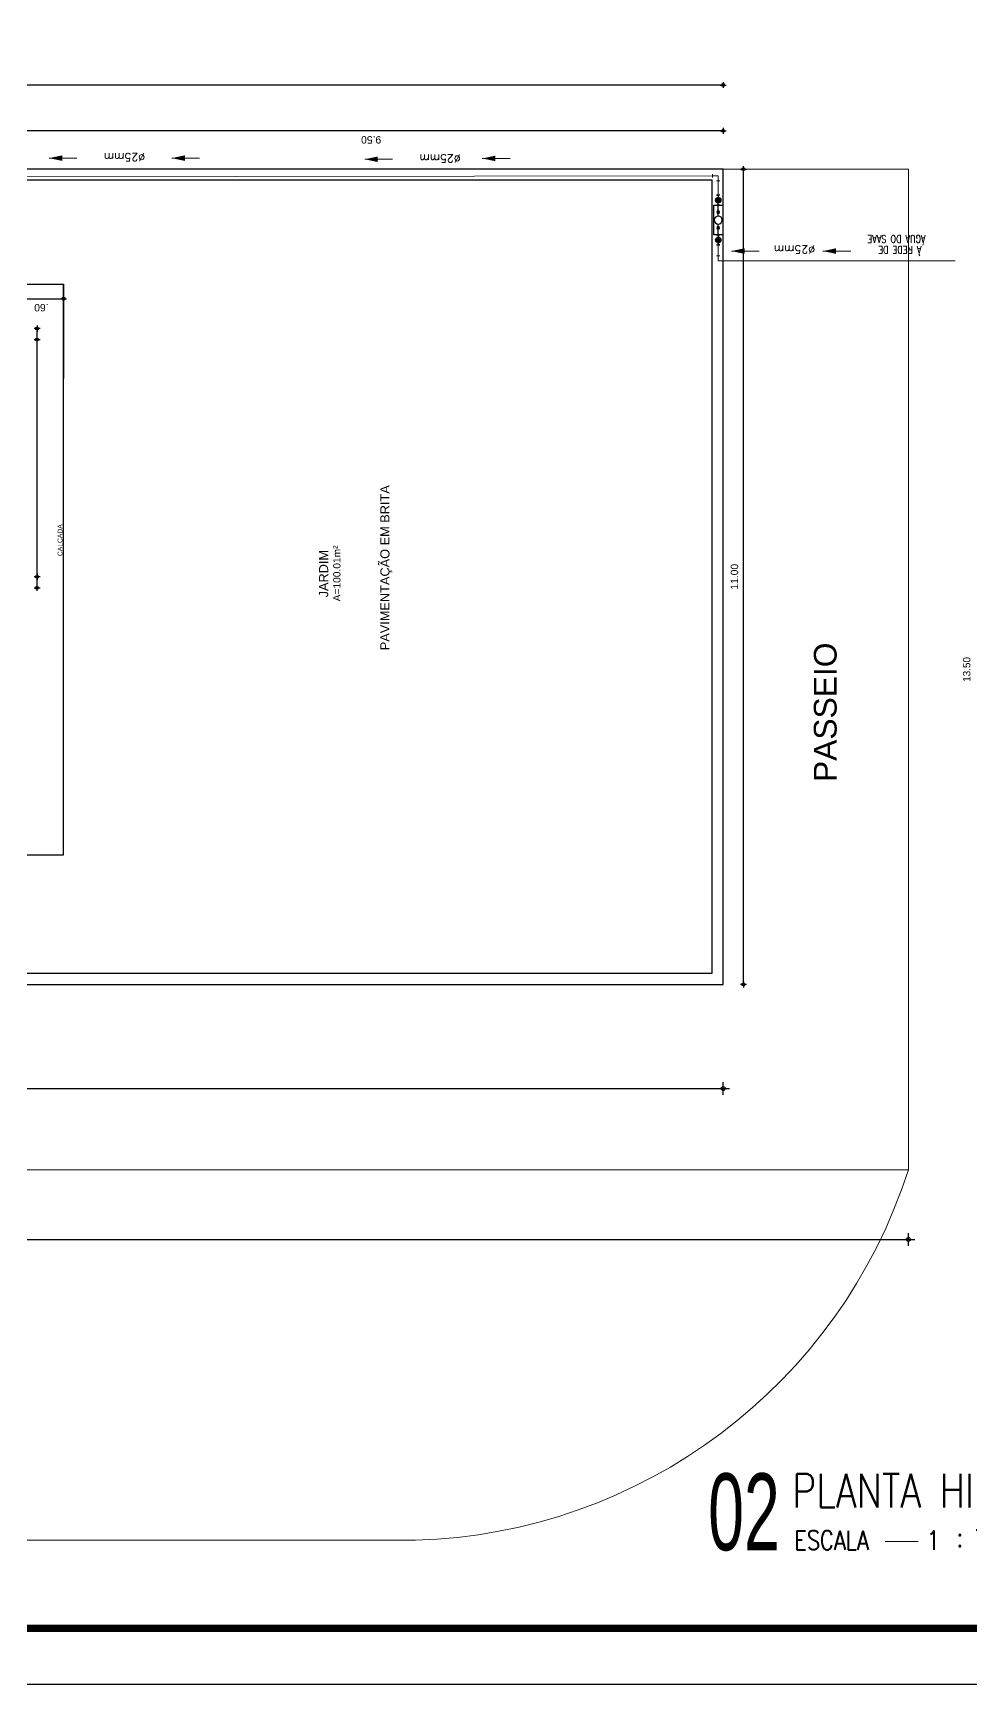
# Model space of a CAD drawing. Header units: millimetres. Extents: x 2426 to 2585, y 1215 to 1309.
# Drawn here: x 2531.91 to 2544.57, y 1264.55 to 1286.82 of the extents above; entities that cross this region are included whole.
import ezdxf
from ezdxf.enums import TextEntityAlignment as Align

# ---------------------------------------------------------------- set-up
doc = ezdxf.new("R2010")
doc.units = ezdxf.units.MM
for name, color, linetype in [('02', 2, 'Continuous'), ('A-PEN-B', 5, 'Continuous'), ('A-PEN-M', 6, 'Continuous'), ('CONEXAO_AG_FRIA', 3, 'Continuous'), ('CONEXAO_ESGOTO', 7, 'Continuous'), ('CONEXÃO_HIDRÁULICA', 2, 'Continuous'), ('COTAS', 7, 'Continuous'), ('SIMBOLOS_AGUA', 3, 'Continuous'), ('texto pequeno', 3, 'Continuous'), ('TEXTO0', 7, 'Continuous'), ('TEXTO2', 3, 'Continuous'), ('TUBULAÇÃO_HIDRÁULICA', 5, 'Continuous'), ('TXT_0', 7, 'Continuous')]:
    doc.layers.add(name, color=color, linetype=linetype)
for name, color, linetype, lineweight in [('E-TXT-G', 3, 'Continuous', 30), ('E-TXT-W', 7, 'Continuous', 15), ('E-TXT-Y', 2, 'Continuous', 40)]:
    doc.layers.add(name, color=color, linetype=linetype, lineweight=lineweight)
doc.styles.add('CARIMBO_DADOS', font='arial.ttf', dxfattribs={"height": 0.1})
doc.styles.add('REG140', font='romans.shx', dxfattribs={"width": 0.8, "height": 0.35})
doc.styles.add('REG80', font='romans.shx', dxfattribs={"width": 0.8, "height": 0.1})
doc.styles.add('ROMANS', font='romans', dxfattribs={"height": 0.1})
doc.styles.add('SANSSERIF', font='sas_____.pfb', dxfattribs={"height": 1})
doc.styles.add('SANSSERIF2', font='sanssb__.ttf', dxfattribs={"width": 0.8})

# ---------------------------------------------------------------- blocks, each defined once
blk = doc.blocks.new('CIRCULOS')
at = {"layer": 'A-PEN-M'}
for p, q in [((-4, 0), (4, 0)), ((0, 4), (0, -4))]:
    blk.add_line(p, q, dxfattribs=at)
for radius in [2, 1]:
    blk.add_circle((0, 0), radius, dxfattribs=at)
blk = doc.blocks.new('BOLA')
for p, q in [((-1.44, 0), (1.44, 0)), ((0, -1.44), (0, 1.44))]:
    blk.add_line(p, q)
blk.add_circle((0, 0), 0.452)
blk = doc.blocks.new('Adh_cx_j90c')
h = blk.add_hatch()
h.set_pattern_fill('_U', color=256, scale=0.003, angle=45, style=0, double=1)
h.set_pattern_definition([(45, (-6.0733674, -5.0413484), (-0.0021213203, 0.0021213203), []), (135, (-6.0733674, -5.0413484), (-0.0021213203, -0.0021213203), [])])
h.paths.add_polyline_path([(-0.017, 0, 1), (0.017, 0, 1)])
blk.add_lwpolyline([(-0.068, 0.022), (-0.068, -0.023), (-0.068, 0), (-0.036, 0)])
for radius in [0.0359, 0.017]:
    blk.add_circle((0, 0), radius)
blk = doc.blocks.new('Adh_cx_j90b')
blk.add_lwpolyline([(-0.068, 0.022), (-0.068, -0.022), (-0.068, 0), (-0.006, 0)])
blk.add_circle((0, 0), 0.0359)
blk = doc.blocks.new('ADH_HIDROM2')
h = blk.add_hatch(color=256)
edge = h.paths.add_edge_path()
edge.add_arc((-0.112, -0.001), 0.0185, 0, 360)
h = blk.add_hatch(color=256)
edge = h.paths.add_edge_path()
edge.add_arc((0.098, -0.001), 0.0185, 0, 360)
for p, q in [((-0.207, -0.001), (-0.061, -0.001)), ((0.047, -0.001), (0.193, -0.001))]:
    blk.add_line(p, q)
blk.add_lwpolyline([(-0.207, -0.061), (0.193, -0.061), (0.193, 0.059), (-0.207, 0.059)], close=True)
for centre, radius in [((-0.112, -0.001), 0.0185), ((-0.007, -0.001), 0.0539), ((0.098, -0.001), 0.0185)]:
    blk.add_circle(centre, radius)
blk = doc.blocks.new('IND_DES')
at = {"layer": 'E-TXT-W'}
blk.add_line((0.0269, -0.2428), (0.1984, -0.2428), dxfattribs=at)
at = {"layer": 'E-TXT-G', "style": 'REG80', "width": 0.8}
for s, p in [('ESCALA', (-0.4463, -0.2864)), ('1', (0.2426, -0.2864)), (':', (0.3988, -0.2706))]:
    blk.add_text(s, height=0.1, dxfattribs=at).set_placement(p)
blk.add_attdef('ESCALA', (0.4897, -0.2812), '', height=0.1, dxfattribs=at)
at = {"layer": 'E-TXT-W', "style": 'SANSSERIF2', "width": 0.6}
blk.add_attdef('00', text='', height=0.4, dxfattribs=at).set_placement((-0.7083, -0.2881), align=Align.CENTER)
at = {"layer": 'E-TXT-Y', "style": 'REG140', "width": 0.8}
for tag, p in [('PROJETO', (-0.4563, 0.1829)), ('DESENHO', (-0.4582, -0.0658))]:
    blk.add_attdef(tag, p, '', height=0.175, dxfattribs=at)

msp = doc.modelspace()

# ---------------------------------------------------------------- linework, layer by layer
at = {"layer": '02', "color": 253, "lineweight": 5}
for p, q in [((2543.728, 1284.987), (2541.228, 1284.987)), ((2543.728, 1271.487), (2543.728, 1284.987)), ((2525.228, 1271.487), (2543.728, 1271.487)), ((2525.228, 1266.487), (2537.078, 1266.487))]:
    msp.add_line(p, q, dxfattribs=at)
msp.add_arc((2536.869, 1273.687), 7.203, 271.6616, 342.216, dxfattribs=at)
at = {"layer": 'A-PEN-B', "color": 253}
for p, q in [((2541.218, 1286.122), (2511.238, 1286.122)), ((2541.228, 1284.987), (2511.228, 1284.987)), ((2541.078, 1284.837), (2511.378, 1284.837)), ((2541.078, 1274.137), (2541.078, 1284.837)), ((2541.228, 1273.987), (2541.228, 1284.987)), ((2541.502, 1273.997), (2541.502, 1284.977)), ((2520.178, 1283.437), (2532.328, 1283.437)), ((2532.328, 1275.737), (2532.328, 1283.437)), ((2532.328, 1283.437), (2532.328, 1282.162)), ((2531.97, 1279.497), (2531.97, 1282.677)), ((2521.928, 1275.737), (2532.328, 1275.737)), ((2511.378, 1274.137), (2541.078, 1274.137)), ((2511.228, 1273.987), (2541.228, 1273.987))]:
    msp.add_line(p, q, dxfattribs=at)
at = {"layer": 'A-PEN-B', "color": 253, "ltscale": 0.25}
for p, q in [((2531.97, 1279.497), (2531.97, 1279.507)), ((2531.97, 1279.337), (2531.97, 1279.487)), ((2531.97, 1279.327), (2531.97, 1279.317))]:
    msp.add_line(p, q, dxfattribs=at)
at = {"layer": 'A-PEN-M', "color": 253}
msp.add_line((2541.218, 1285.504), (2531.738, 1285.504), dxfattribs=at)
at = {"layer": 'A-PEN-M', "color": 253, "ltscale": 0.25}
for p, q in [((2531.738, 1283.239), (2532.318, 1283.239)), ((2531.97, 1282.847), (2531.97, 1282.857)), ((2531.97, 1282.687), (2531.97, 1282.837)), ((2531.97, 1282.677), (2531.97, 1282.667))]:
    msp.add_line(p, q, dxfattribs=at)
at = {"layer": 'CONEXAO_ESGOTO', "lineweight": 18}
for p, q in [((2532.508, 1285.135), (2532.134, 1285.135)), ((2534.162, 1285.135), (2533.788, 1285.135)), ((2536.766, 1285.12), (2536.392, 1285.12)), ((2538.352, 1285.131), (2537.978, 1285.131)), ((2541.715, 1283.881), (2541.34, 1283.881)), ((2542.95, 1283.881), (2542.575, 1283.881))]:
    msp.add_line(p, q, dxfattribs=at)
for points in [[(2532.134, 1285.135), (2532.31, 1285.173), (2532.31, 1285.098)], [(2533.788, 1285.135), (2533.964, 1285.173), (2533.964, 1285.098)], [(2536.392, 1285.12), (2536.568, 1285.157), (2536.568, 1285.082)], [(2537.978, 1285.131), (2538.154, 1285.169), (2538.154, 1285.094)], [(2541.34, 1283.881), (2541.517, 1283.919), (2541.517, 1283.844)], [(2542.575, 1283.881), (2542.751, 1283.919), (2542.751, 1283.844)]]:
    msp.add_solid(points, dxfattribs=at)
at = {"layer": 'CONEXÃO_HIDRÁULICA', "lineweight": 18}
msp.add_line((2541.084, 1284.873), (2541.084, 1284.918), dxfattribs=at)
for points in [[(2541.185, 1284.827), (2541.14, 1284.827), (2541.162, 1284.827), (2541.162, 1284.895), (2541.084, 1284.895)], [(2541.14, 1283.819), (2541.185, 1283.819), (2541.162, 1283.819), (2541.162, 1283.751), (2541.24, 1283.751)]]:
    msp.add_lwpolyline(points, dxfattribs=at)
at = {"layer": 'COTAS', "color": 253, "lineweight": 30}
for p, q in [((2511.288, 1272.582), (2541.168, 1272.582)), ((2511.288, 1270.546), (2543.668, 1270.546))]:
    msp.add_line(p, q, dxfattribs=at)
at = {"layer": 'TEXTO0', "linetype": 'ByBlock'}
msp.add_lwpolyline([(2508.914, 1264.548), (2583.451, 1264.548), (2583.451, 1309.098), (2508.914, 1309.098)], close=True, dxfattribs=at)
at = {"layer": 'TEXTO0', "linetype": 'ByBlock', "const_width": 0.1}
msp.add_lwpolyline([(2509.664, 1265.298), (2582.332, 1265.298), (2582.332, 1308.348), (2509.664, 1308.348)], close=True, dxfattribs=at)
at = {"layer": 'TUBULAÇÃO_HIDRÁULICA', "lineweight": 18}
for p, q in [((2528.535, 1284.878), (2541.084, 1284.895)), ((2541.162, 1284.636), (2541.162, 1284.827)), ((2541.162, 1283.964), (2541.162, 1283.819)), ((2541.24, 1283.751), (2544.358, 1283.751))]:
    msp.add_line(p, q, dxfattribs=at)

# ---------------------------------------------------------------- block references
at = {"lineweight": 18}
ref = msp.add_blockref('IND_DES', (2543.345, 1267.1), dxfattribs=dict(at, xscale=2.591993519999988, yscale=2.591993519999988, zscale=2.591993519999988))
ref.add_attrib('00', '02', dxfattribs={"layer": 'E-TXT-W', "height": 1.0368, "style": 'SANSSERIF', "width": 0.6}).set_placement((2541.509, 1266.353), align=Align.CENTER)
ref.add_attrib('DESENHO', 'PLANTA HIDRÁULICA TÉRREA', (2542.158, 1266.929), dxfattribs={"layer": 'E-TXT-Y', "height": 0.4536, "style": 'REG140', "width": 0.8})
ref.add_attrib('ESCALA', '75', (2544.615, 1266.371), dxfattribs={"layer": 'E-TXT-G', "height": 0.2592, "style": 'REG80', "width": 0.8})
at = {"layer": 'A-PEN-B', "color": 253, "xscale": 0.01, "yscale": 0.01, "zscale": 0.01}
msp.add_blockref('CIRCULOS', (2541.228, 1286.122), dxfattribs=at)
for p, rotation in [((2541.502, 1284.987), 90), ((2531.97, 1282.687), 90), ((2531.97, 1279.487), 270), ((2541.502, 1273.987), 270)]:
    msp.add_blockref('CIRCULOS', p, dxfattribs=dict(at, rotation=rotation))
at = {"layer": 'A-PEN-B', "color": 253, "ltscale": 0.25, "xscale": 0.01, "yscale": 0.01, "zscale": 0.01}
for p, rotation in [((2531.97, 1279.487), 270), ((2531.97, 1279.337), 90)]:
    msp.add_blockref('CIRCULOS', p, dxfattribs=dict(at, rotation=rotation))
at = {"layer": 'A-PEN-M', "color": 253, "xscale": 0.01, "yscale": 0.01, "zscale": 0.01}
msp.add_blockref('CIRCULOS', (2541.228, 1285.504), dxfattribs=at)
at = {"layer": 'A-PEN-M', "color": 253, "ltscale": 0.25, "xscale": 0.01, "yscale": 0.01, "zscale": 0.01}
msp.add_blockref('CIRCULOS', (2532.328, 1283.239), dxfattribs=at)
for p, rotation in [((2531.97, 1282.837), 270), ((2531.97, 1282.687), 90)]:
    msp.add_blockref('CIRCULOS', p, dxfattribs=dict(at, rotation=rotation))
at = {"layer": 'CONEXÃO_HIDRÁULICA', "lineweight": 18}
for p, rotation in [((2541.162, 1284.568), 269.9999999999935), ((2541.162, 1284.032), 90)]:
    msp.add_blockref('Adh_cx_j90c', p, dxfattribs=dict(at, rotation=rotation))
at = {"layer": 'CONEXÃO_HIDRÁULICA', "lineweight": 18, "xscale": -1}
for p, rotation in [((2541.162, 1284.568), 270), ((2541.162, 1284.032), 89.99999999999352)]:
    msp.add_blockref('Adh_cx_j90b', p, dxfattribs=dict(at, rotation=rotation))
at = {"layer": 'COTAS', "color": 253, "lineweight": 30, "xscale": 0.06, "yscale": 0.06, "zscale": 0.06}
for p in [(2541.228, 1272.582), (2543.728, 1270.546)]:
    msp.add_blockref('BOLA', p, dxfattribs=at)
at = {"layer": 'SIMBOLOS_AGUA', "lineweight": 18, "xscale": -1, "rotation": 270}
msp.add_blockref('ADH_HIDROM2', (2541.163, 1284.307), dxfattribs=at)

# ---------------------------------------------------------------- texts
at = {"layer": 'A-PEN-B', "color": 253, "insert": (2541.381, 1279.487), "char_height": 0.1, "attachment_point": 5, "rotation": 90, "style": 'CARIMBO_DADOS'}
msp.add_mtext('\\A1;11.00', dxfattribs=at)
at = {"layer": 'A-PEN-M', "color": 253, "insert": (2536.478, 1285.383), "char_height": 0.1, "attachment_point": 5, "rotation": 180, "style": 'CARIMBO_DADOS'}
msp.add_mtext('\\A1;9.50', dxfattribs=at)
at = {"layer": 'A-PEN-M', "color": 253, "ltscale": 0.25, "insert": (2532.028, 1283.118), "char_height": 0.1, "attachment_point": 5, "rotation": 180, "style": 'CARIMBO_DADOS'}
msp.add_mtext('\\A1;.60', dxfattribs=at)
at = {"layer": 'CONEXAO_AG_FRIA', "lineweight": 18, "char_height": 0.108, "attachment_point": 5, "rotation": 180, "style": 'ROMANS'}
for insert in [(2533.149, 1285.148), (2537.408, 1285.132), (2542.19, 1283.903)]:
    msp.add_mtext('\\A1;∅25mm', dxfattribs=dict(at, insert=insert))
at = {"layer": 'COTAS', "color": 253, "lineweight": 30, "insert": (2544.515, 1278.237), "char_height": 0.1, "attachment_point": 5, "rotation": 90}
msp.add_mtext('\\A1;13.50', dxfattribs=at)
at = {"layer": 'texto pequeno', "lineweight": 18, "ltscale": 0.2, "style": 'ROMANS', "width": 0.8}
for s, p in [('ÁGUA DO SAAE', (2543.959, 1284.094)), (' À REDE DE', (2543.959, 1283.949))]:
    msp.add_text(s, height=0.1, rotation=180, dxfattribs=at).set_placement(p)
at = {"layer": 'TEXTO2', "color": 253, "style": 'SANSSERIF'}
for s, height, p in [('PAVIMENTAÇÃO EM BRITA', 0.12312, (2536.725, 1278.496)), ('CALÇADA', 0.0652, (2532.312, 1279.766)), ('JARDIM', 0.1231, (2535.898, 1279.209))]:
    msp.add_text(s, height=height, rotation=90, dxfattribs=at).set_placement(p)
at = {"layer": 'TEXTO2', "color": 253, "lineweight": 15, "style": 'SANSSERIF'}
msp.add_text('PASSEIO', height=0.3068, rotation=90, dxfattribs=at).set_placement((2542.759, 1276.718))
at = {"layer": 'TXT_0', "color": 253, "style": 'SANSSERIF'}
msp.add_text('A=100.01m²', height=0.0985, rotation=90, dxfattribs=at).set_placement((2536.064, 1279.156))

doc.saveas('drawing.dxf')
